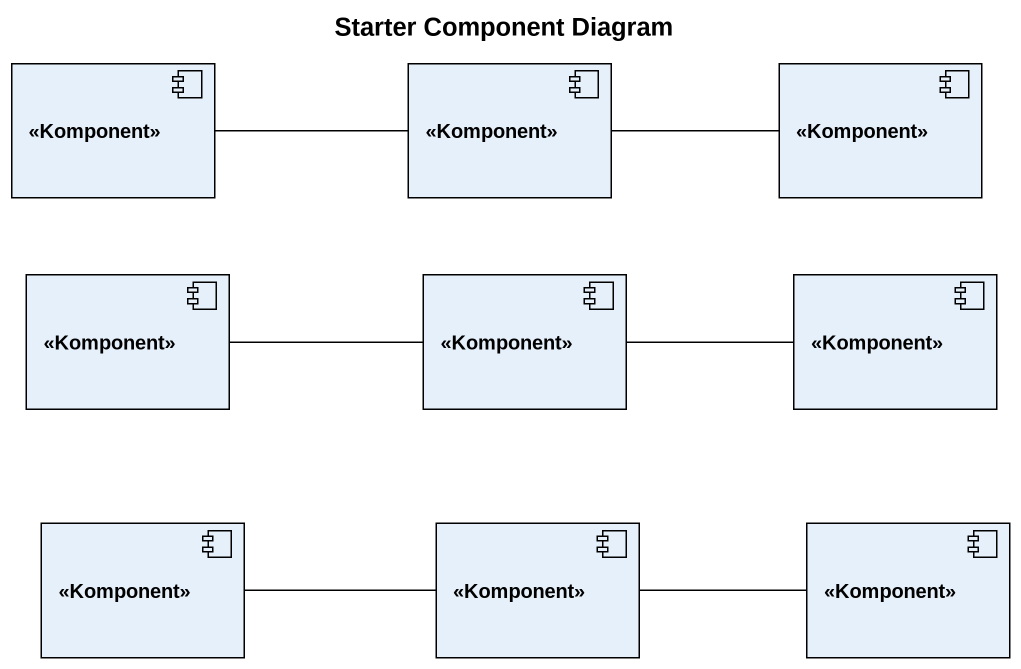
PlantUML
@startuml
title Starter Component Diagram
component "<<Komponent>>" as Komponent
component "<<Komponent>>" as Komponent_2
component "<<Komponent>>" as Komponent_3
component "<<Komponent>>" as Komponent_4
component "<<Komponent>>" as Komponent_5
component "<<Komponent>>" as Komponent_6
component "<<Komponent>>" as Komponent_7
component "<<Komponent>>" as Komponent_8
component "<<Komponent>>" as Komponent_9
Komponent -right- Komponent_2
Komponent_2 -right- Komponent_3
Komponent_4 -right- Komponent_5
Komponent_5 -right- Komponent_6
Komponent_7 -right- Komponent_8
Komponent_8 -right- Komponent_9
@enduml
